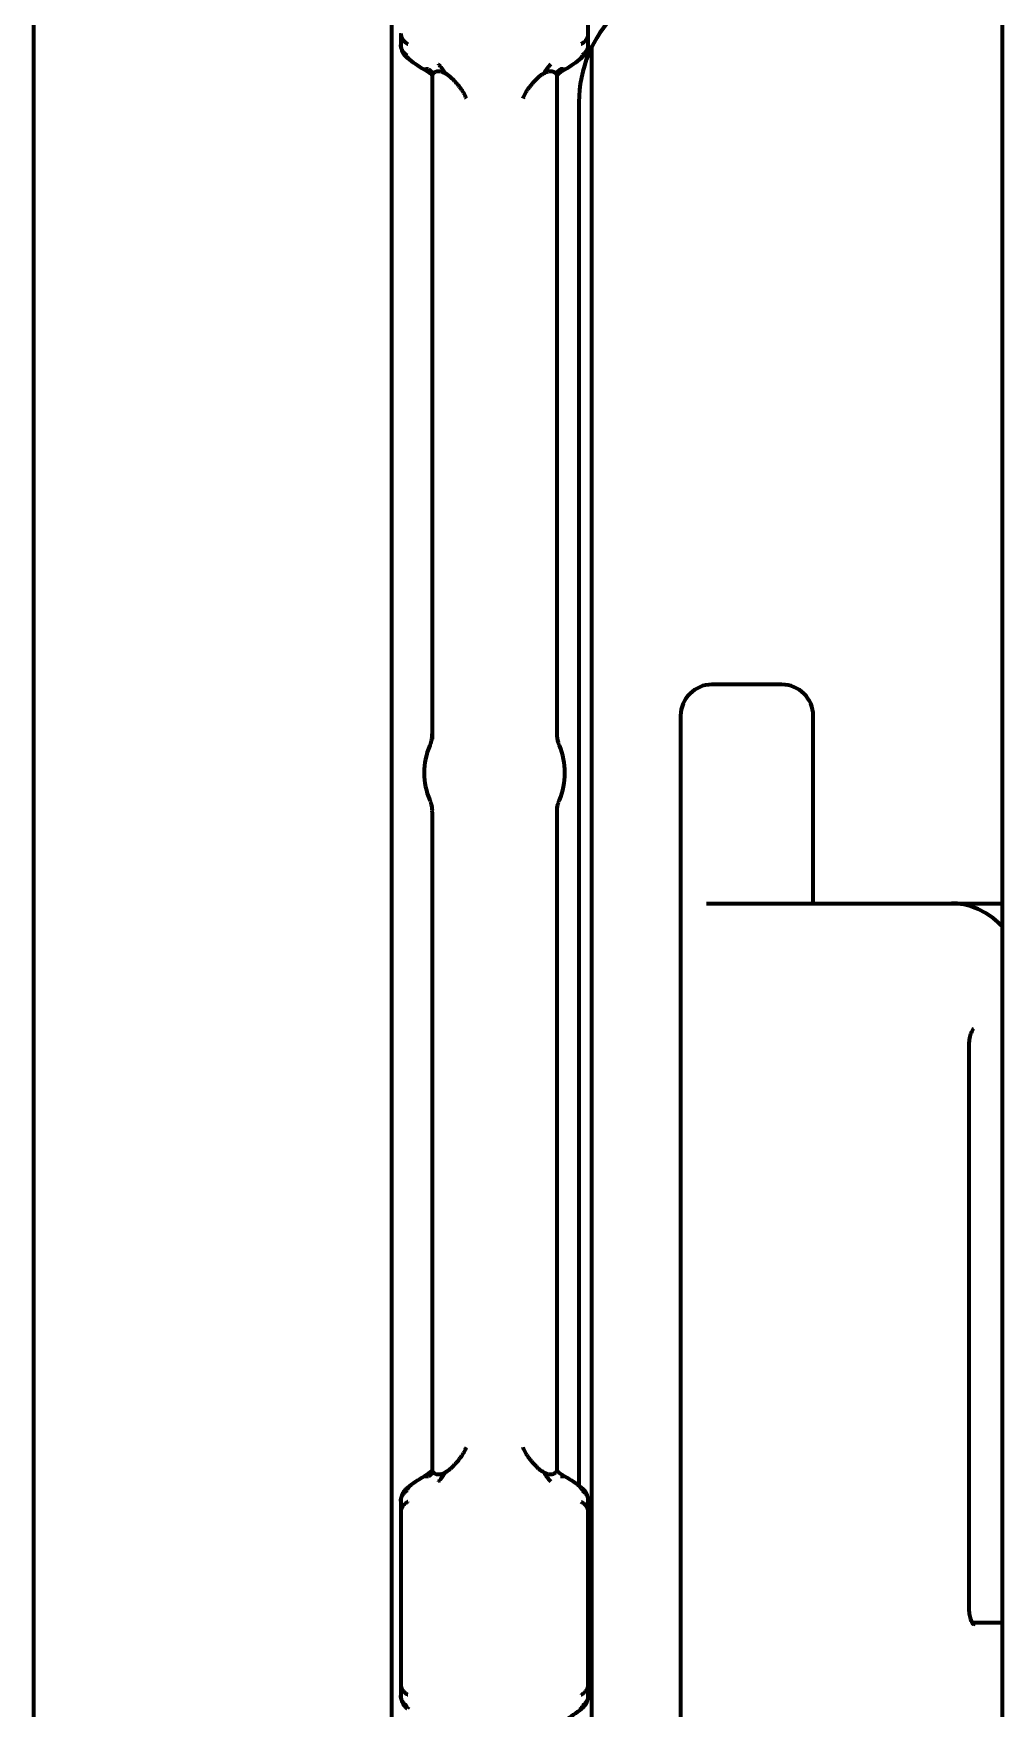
# Model space of a CAD drawing. Header units: inches. Extents: x -2405 to 7588, y 441 to 5654.
# Drawn here: x 5052.8 to 5083.8, y 2587.8 to 2641.4 of the extents above; entities that cross this region are included whole.
import ezdxf

# ---------------------------------------------------------------- set-up
doc = ezdxf.new("R2010")
doc.units = ezdxf.units.IN

msp = doc.modelspace()

# ---------------------------------------------------------------- linework, layer by layer
at = {"linetype": 'Continuous', "lineweight": 70}
for p, q in [((5052.807, 4100.528), (5052.807, 2435.328)), ((5083.807, 2461.128), (5083.807, 4099.128)), ((5064.257, 2701.878), (5064.257, 2531.528)), ((5070.557, 2641.352), (5070.557, 2646.854)), ((5070.666, 2585.978), (5070.666, 2640.924)), ((5064.803, 2640.632), (5064.761, 2640.578)), ((5070.354, 2640.578), (5070.311, 2640.632)), ((5065.557, 2640.023), (5065.557, 2618.778)), ((5069.557, 2618.954), (5069.557, 2640.024)), ((5070.257, 2639.157), (5070.257, 2594.903)), ((5074.942, 2620.528), (5074.511, 2620.528)), ((5076.753, 2620.528), (5074.942, 2620.528)), ((5073.511, 2619.528), (5073.511, 2520.629)), ((5077.753, 2613.528), (5077.753, 2619.528)), ((5069.631, 2618.576), (5069.632, 2618.574)), ((5065.484, 2616.83), (5065.483, 2616.832)), ((5069.557, 2595.382), (5069.557, 2616.627)), ((5065.557, 2616.452), (5065.557, 2595.382)), ((5074.338, 2613.528), (5075.48, 2613.528)), ((5075.48, 2613.528), (5082.172, 2613.528)), ((5082.172, 2613.528), (5083.808, 2613.528)), ((5082.738, 2591.028), (5082.738, 2608.956)), ((5065.443, 2595.197), (5065.307, 2595.2)), ((5069.807, 2595.2), (5069.672, 2595.197)), ((5069.71, 2595.261), (5069.728, 2595.249)), ((5069.806, 2595.201), (5069.807, 2595.2)), ((5064.761, 2594.828), (5064.803, 2594.774)), ((5070.311, 2594.774), (5070.354, 2594.828)), ((5064.557, 2594.054), (5064.557, 2588.552)), ((5070.557, 2588.552), (5070.557, 2594.054)), ((5082.879, 2590.528), (5083.807, 2590.528)), ((5064.803, 2587.832), (5064.761, 2587.778)), ((5070.354, 2587.778), (5070.311, 2587.832))]:
    msp.add_line(p, q, dxfattribs=at)
for centre, radius, start, end in [((5074.257, 2639.157), 4, 135, 180), ((5067.557, 2644.103), 4.5, 231.5776, 240.0016), ((5067.557, 2644.103), 4.5, 299.9984, 308.4327), ((5074.511, 2619.528), 1, 90, 180), ((5076.753, 2619.528), 1, 0, 90), ((5067.557, 2617.703), 2.25, 157.2326, 202.7674), ((5067.557, 2617.703), 2.25, 337.2326, 22.7674), ((5067.557, 2591.303), 4.5, 119.9984, 128.4325), ((5067.557, 2591.303), 4.5, 51.5776, 60.0016), ((5067.557, 2591.303), 4.5, 299.9984, 308.4327)]:
    msp.add_arc(centre, radius, start, end, dxfattribs=at)
for centre, major_axis, ratio, start_param, end_param in [((5070.545, 2638.921), (1.342, 0.629), 0.999709, 1.654927, 1.870031), ((5070.045, 2640.971), (0.312, -0.391), 0.212305, 6.28287, 6.78362), ((5082.195, 2608.528), (0, 5), 0.615661, 5.73191, 6.175284), ((5065.07, 2594.435), (-0.312, 0.391), 0.212309, 6.282867, 6.783617), ((5070.045, 2588.171), (0.312, -0.391), 0.212305, 6.282869, 6.783619)]:
    msp.add_ellipse(centre, major_axis=major_axis, ratio=ratio, start_param=start_param, end_param=end_param, dxfattribs=at)
for points, knots in [([(5064.557, 2641.352), (5064.557, 2641.349), (5064.557, 2641.344), (5064.558, 2641.335), (5064.558, 2641.327), (5064.559, 2641.319), (5064.56, 2641.311), (5064.561, 2641.303), (5064.563, 2641.295), (5064.564, 2641.288), (5064.566, 2641.28), (5064.568, 2641.273), (5064.569, 2641.266), (5064.571, 2641.259), (5064.574, 2641.252), (5064.576, 2641.246), (5064.578, 2641.239), (5064.581, 2641.233), (5064.583, 2641.227), (5064.586, 2641.221), (5064.588, 2641.215), (5064.591, 2641.21), (5064.594, 2641.204), (5064.597, 2641.199), (5064.599, 2641.194), (5064.602, 2641.189), (5064.605, 2641.184), (5064.608, 2641.179), (5064.611, 2641.175), (5064.613, 2641.17), (5064.619, 2641.162), (5064.628, 2641.149), (5064.641, 2641.133), (5064.654, 2641.118), (5064.669, 2641.103), (5064.683, 2641.089), (5064.699, 2641.076), (5064.715, 2641.063), (5064.731, 2641.051), (5064.747, 2641.04), (5064.764, 2641.03), (5064.776, 2641.023), (5064.782, 2641.02)], [0, 0, 0, 0, 0.022174, 0.043992, 0.065454, 0.086559, 0.107306, 0.127694, 0.147722, 0.167391, 0.186699, 0.205647, 0.224234, 0.24246, 0.260326, 0.277831, 0.294976, 0.31176, 0.328185, 0.34425, 0.359956, 0.375304, 0.390294, 0.404926, 0.419202, 0.433122, 0.446686, 0.459896, 0.472753, 0.485256, 0.497408, 0.546852, 0.59552, 0.643418, 0.690552, 0.736929, 0.782561, 0.827458, 0.871635, 0.915106, 0.957888, 1, 1, 1, 1]), ([(5070.333, 2641.02), (5070.336, 2641.022), (5070.343, 2641.025), (5070.352, 2641.031), (5070.361, 2641.037), (5070.371, 2641.042), (5070.38, 2641.049), (5070.389, 2641.055), (5070.398, 2641.061), (5070.406, 2641.068), (5070.415, 2641.075), (5070.424, 2641.082), (5070.432, 2641.09), (5070.44, 2641.097), (5070.448, 2641.105), (5070.456, 2641.113), (5070.464, 2641.122), (5070.471, 2641.13), (5070.478, 2641.139), (5070.485, 2641.148), (5070.492, 2641.157), (5070.498, 2641.166), (5070.505, 2641.175), (5070.51, 2641.185), (5070.516, 2641.195), (5070.522, 2641.206), (5070.527, 2641.218), (5070.533, 2641.23), (5070.538, 2641.243), (5070.542, 2641.256), (5070.547, 2641.271), (5070.55, 2641.286), (5070.553, 2641.301), (5070.555, 2641.318), (5070.557, 2641.335), (5070.557, 2641.346), (5070.557, 2641.352)], [0, 0, 0, 0, 0.023097, 0.046394, 0.069896, 0.093606, 0.117525, 0.141657, 0.166005, 0.190571, 0.215358, 0.240367, 0.265601, 0.291061, 0.31675, 0.342669, 0.36882, 0.395202, 0.421819, 0.44867, 0.475756, 0.503078, 0.528611, 0.555658, 0.584225, 0.614319, 0.645946, 0.679112, 0.713819, 0.750071, 0.78787, 0.827215, 0.868105, 0.910537, 0.954504, 1, 1, 1, 1]), ([(5064.757, 2640.659), (5064.754, 2640.661), (5064.748, 2640.664), (5064.739, 2640.671), (5064.731, 2640.677), (5064.722, 2640.684), (5064.713, 2640.69), (5064.705, 2640.698), (5064.696, 2640.705), (5064.688, 2640.712), (5064.68, 2640.72), (5064.672, 2640.728), (5064.664, 2640.736), (5064.657, 2640.745), (5064.649, 2640.753), (5064.642, 2640.762), (5064.635, 2640.771), (5064.628, 2640.78), (5064.622, 2640.79), (5064.615, 2640.8), (5064.61, 2640.809), (5064.604, 2640.819), (5064.598, 2640.829), (5064.593, 2640.84), (5064.588, 2640.852), (5064.582, 2640.865), (5064.577, 2640.878), (5064.573, 2640.892), (5064.569, 2640.907), (5064.565, 2640.923), (5064.562, 2640.94), (5064.559, 2640.958), (5064.558, 2640.976), (5064.558, 2640.989), (5064.557, 2640.995)], [0, 0, 0, 0, 0.024357, 0.048944, 0.073762, 0.098813, 0.124098, 0.149619, 0.175376, 0.201373, 0.227608, 0.254085, 0.280803, 0.307763, 0.334968, 0.362416, 0.39011, 0.418048, 0.446233, 0.474664, 0.503342, 0.530297, 0.559114, 0.5898, 0.622358, 0.656793, 0.693106, 0.731302, 0.77138, 0.813343, 0.857189, 0.902916, 0.950521, 1, 1, 1, 1]), ([(5064.557, 2640.995), (5064.557, 2640.991), (5064.558, 2640.984), (5064.558, 2640.973), (5064.558, 2640.963), (5064.559, 2640.953), (5064.56, 2640.943), (5064.561, 2640.933), (5064.562, 2640.924), (5064.564, 2640.914), (5064.565, 2640.905), (5064.567, 2640.897), (5064.568, 2640.888), (5064.57, 2640.88), (5064.572, 2640.872), (5064.574, 2640.864), (5064.576, 2640.857), (5064.578, 2640.85), (5064.58, 2640.843), (5064.582, 2640.836), (5064.584, 2640.83), (5064.586, 2640.824), (5064.588, 2640.818), (5064.59, 2640.812), (5064.592, 2640.807), (5064.594, 2640.802), (5064.596, 2640.797), (5064.598, 2640.792), (5064.6, 2640.788), (5064.602, 2640.783), (5064.603, 2640.779), (5064.605, 2640.776), (5064.607, 2640.772), (5064.608, 2640.769), (5064.613, 2640.759), (5064.622, 2640.742), (5064.634, 2640.719), (5064.648, 2640.698), (5064.663, 2640.678), (5064.678, 2640.659), (5064.693, 2640.641), (5064.709, 2640.623), (5064.725, 2640.608), (5064.742, 2640.593), (5064.753, 2640.583), (5064.759, 2640.579)], [0, 0, 0, 0, 0.022864, 0.045242, 0.067133, 0.088535, 0.109449, 0.129874, 0.149809, 0.169254, 0.188209, 0.206674, 0.224648, 0.242132, 0.259125, 0.275627, 0.291638, 0.307159, 0.322189, 0.336729, 0.350779, 0.364339, 0.37741, 0.389991, 0.402083, 0.413686, 0.4248, 0.435426, 0.445564, 0.455215, 0.464378, 0.473054, 0.481244, 0.488947, 0.496164, 0.551428, 0.605599, 0.65868, 0.71067, 0.761575, 0.811398, 0.860144, 0.907821, 0.954437, 1, 1, 1, 1]), ([(5070.356, 2640.579), (5070.359, 2640.581), (5070.365, 2640.586), (5070.374, 2640.594), (5070.383, 2640.602), (5070.393, 2640.611), (5070.402, 2640.62), (5070.411, 2640.629), (5070.419, 2640.638), (5070.428, 2640.648), (5070.437, 2640.658), (5070.445, 2640.669), (5070.453, 2640.68), (5070.461, 2640.691), (5070.469, 2640.703), (5070.477, 2640.714), (5070.484, 2640.727), (5070.491, 2640.739), (5070.498, 2640.752), (5070.504, 2640.763), (5070.508, 2640.772), (5070.511, 2640.78), (5070.515, 2640.789), (5070.519, 2640.799), (5070.524, 2640.81), (5070.528, 2640.823), (5070.533, 2640.836), (5070.537, 2640.852), (5070.542, 2640.868), (5070.546, 2640.886), (5070.55, 2640.905), (5070.553, 2640.926), (5070.555, 2640.948), (5070.557, 2640.971), (5070.557, 2640.987), (5070.557, 2640.995)], [0, 0, 0, 0, 0.025091, 0.050515, 0.076274, 0.10237, 0.128804, 0.155576, 0.182689, 0.210144, 0.237941, 0.266081, 0.294566, 0.323395, 0.352569, 0.38209, 0.411956, 0.442168, 0.472727, 0.503632, 0.518597, 0.53614, 0.556264, 0.578973, 0.60427, 0.632159, 0.662642, 0.695721, 0.7314, 0.769678, 0.810555, 0.85403, 0.9001, 0.948759, 1, 1, 1, 1]), ([(5070.557, 2640.995), (5070.557, 2640.992), (5070.557, 2640.985), (5070.557, 2640.976), (5070.556, 2640.967), (5070.555, 2640.958), (5070.554, 2640.949), (5070.553, 2640.94), (5070.551, 2640.932), (5070.55, 2640.924), (5070.548, 2640.916), (5070.546, 2640.908), (5070.544, 2640.9), (5070.542, 2640.893), (5070.54, 2640.886), (5070.537, 2640.878), (5070.535, 2640.872), (5070.532, 2640.865), (5070.53, 2640.859), (5070.527, 2640.852), (5070.524, 2640.846), (5070.522, 2640.841), (5070.519, 2640.835), (5070.516, 2640.829), (5070.513, 2640.824), (5070.511, 2640.819), (5070.508, 2640.814), (5070.502, 2640.805), (5070.494, 2640.791), (5070.481, 2640.773), (5070.468, 2640.756), (5070.454, 2640.739), (5070.439, 2640.724), (5070.423, 2640.709), (5070.407, 2640.695), (5070.391, 2640.682), (5070.374, 2640.67), (5070.363, 2640.662), (5070.357, 2640.658)], [0, 0, 0, 0, 0.024704, 0.048963, 0.072775, 0.09614, 0.119058, 0.141527, 0.163547, 0.185119, 0.206242, 0.226916, 0.247141, 0.266917, 0.286244, 0.305122, 0.323552, 0.341533, 0.359067, 0.376153, 0.392792, 0.408985, 0.424731, 0.440032, 0.454887, 0.469298, 0.483266, 0.496789, 0.550956, 0.604254, 0.656687, 0.708259, 0.758975, 0.808843, 0.857869, 0.906064, 0.953438, 1, 1, 1, 1]), ([(5065.443, 2640.209), (5065.431, 2640.208), (5065.409, 2640.208), (5065.383, 2640.207), (5065.362, 2640.206), (5065.345, 2640.206), (5065.331, 2640.205), (5065.322, 2640.205), (5065.314, 2640.205), (5065.309, 2640.205), (5065.308, 2640.206), (5065.307, 2640.206)], [0, 0, 0, 0, 0.111111, 0.222222, 0.333333, 0.444444, 0.555555, 0.666666, 0.777777, 0.888888, 1, 1, 1, 1]), ([(5065.307, 2640.206), (5065.308, 2640.205), (5065.308, 2640.205), (5065.309, 2640.205), (5065.309, 2640.205)], [0, 0, 0, 0, 0.799483, 1, 1, 1, 1]), ([(5069.807, 2640.206), (5069.807, 2640.206), (5069.807, 2640.206), (5069.807, 2640.206), (5069.807, 2640.206), (5069.806, 2640.205), (5069.801, 2640.205), (5069.793, 2640.205), (5069.781, 2640.205), (5069.764, 2640.206), (5069.742, 2640.206), (5069.712, 2640.207), (5069.686, 2640.208), (5069.672, 2640.209), (5069.671, 2640.209), (5069.671, 2640.209)], [0, 0, 0, 0, 0.000001, 0.000001, 0.000001, 0.125, 0.25, 0.375, 0.5, 0.625, 0.749999, 0.874999, 0.999999, 0.999999, 1, 1, 1, 1]), ([(5065.602, 2640.076), (5065.596, 2640.069), (5065.586, 2640.057), (5065.574, 2640.043), (5065.567, 2640.034), (5065.562, 2640.028), (5065.559, 2640.025), (5065.558, 2640.024), (5065.558, 2640.025)], [0, 0, 0, 0, 0.166664, 0.333327, 0.499991, 0.666654, 0.833318, 1, 1, 1, 1]), ([(5065.979, 2640.073), (5065.94, 2640.095), (5065.901, 2640.112), (5065.852, 2640.125), (5065.843, 2640.128), (5065.824, 2640.132), (5065.814, 2640.133), (5065.787, 2640.137), (5065.769, 2640.138), (5065.744, 2640.138), (5065.736, 2640.137), (5065.72, 2640.136), (5065.712, 2640.134), (5065.69, 2640.13), (5065.676, 2640.126), (5065.657, 2640.118), (5065.651, 2640.115), (5065.64, 2640.108), (5065.623, 2640.098), (5065.61, 2640.085), (5065.602, 2640.076)], [0, 0, 0, 0, 0.25, 0.25, 0.3125, 0.3125, 0.375, 0.375, 0.5, 0.5, 0.5625, 0.5625, 0.625, 0.625, 0.75, 0.75, 0.8125, 0.8125, 0.875, 1, 1, 1, 1]), ([(5069.513, 2640.076), (5069.497, 2640.095), (5069.477, 2640.11), (5069.445, 2640.123), (5069.438, 2640.125), (5069.425, 2640.13), (5069.417, 2640.131), (5069.395, 2640.136), (5069.38, 2640.138), (5069.354, 2640.138), (5069.346, 2640.138), (5069.328, 2640.137), (5069.319, 2640.136), (5069.291, 2640.132), (5069.272, 2640.128), (5069.244, 2640.12), (5069.234, 2640.117), (5069.214, 2640.11), (5069.204, 2640.106), (5069.175, 2640.094), (5069.155, 2640.084), (5069.136, 2640.073)], [0, 0, 0, 0, 0.25, 0.25, 0.3125, 0.3125, 0.375, 0.375, 0.5, 0.5, 0.5625, 0.5625, 0.625, 0.625, 0.75, 0.75, 0.8125, 0.8125, 0.875, 0.875, 1, 1, 1, 1]), ([(5065.554, 2618.954), (5065.555, 2618.922), (5065.555, 2618.846), (5065.536, 2618.739), (5065.511, 2618.649), (5065.493, 2618.6), (5065.484, 2618.577), (5065.482, 2618.572), (5065.481, 2618.57), (5065.481, 2618.569), (5065.48, 2618.568), (5065.48, 2618.567), (5065.48, 2618.568), (5065.482, 2618.572), (5065.483, 2618.574)], [0, 0, 0, 0, 0.192641, 0.46939, 0.660242, 0.766372, 0.796104, 0.80381, 0.809134, 0.815266, 0.825483, 0.848577, 0.923342, 1, 1, 1, 1]), ([(5069.631, 2618.576), (5069.631, 2618.577), (5069.619, 2618.607), (5069.575, 2618.732), (5069.558, 2618.856), (5069.559, 2618.954)], [0, 0, 0, 0, 0.009299, 0.261296, 1, 1, 1, 1]), ([(5065.484, 2616.83), (5065.484, 2616.829), (5065.495, 2616.801), (5065.533, 2616.69), (5065.563, 2616.564), (5065.555, 2616.468), (5065.553, 2616.453)], [0, 0, 0, 0, 0.009262, 0.246774, 0.884162, 1, 1, 1, 1]), ([(5069.561, 2616.452), (5069.559, 2616.484), (5069.559, 2616.561), (5069.578, 2616.667), (5069.604, 2616.757), (5069.622, 2616.806), (5069.631, 2616.829), (5069.633, 2616.834), (5069.634, 2616.836), (5069.634, 2616.837), (5069.634, 2616.838), (5069.635, 2616.839), (5069.634, 2616.837), (5069.633, 2616.834), (5069.632, 2616.831)], [0, 0, 0, 0, 0.19515, 0.471223, 0.661372, 0.766871, 0.796207, 0.803852, 0.809156, 0.815293, 0.825547, 0.848804, 0.924385, 1, 1, 1, 1]), ([(5082.738, 2608.956), (5082.739, 2609.032), (5082.749, 2609.174), (5082.795, 2609.358), (5082.85, 2609.481), (5082.881, 2609.522), (5082.885, 2609.526), (5082.885, 2609.526)], [0, 0, 0, 0, 0.239211, 0.484995, 0.690866, 0.916598, 1, 1, 1, 1]), ([(5065.558, 2595.382), (5065.558, 2595.381), (5065.563, 2595.376), (5065.574, 2595.363), (5065.579, 2595.358), (5065.589, 2595.345), (5065.595, 2595.338), (5065.602, 2595.33)], [0, 0, 0, 0, 0.5, 0.5, 0.75, 0.75, 1, 1, 1, 1]), ([(5065.602, 2595.33), (5065.618, 2595.311), (5065.638, 2595.296), (5065.67, 2595.283), (5065.676, 2595.28), (5065.69, 2595.276), (5065.697, 2595.274), (5065.719, 2595.27), (5065.735, 2595.268), (5065.76, 2595.268), (5065.769, 2595.268), (5065.787, 2595.269), (5065.796, 2595.27), (5065.823, 2595.274), (5065.842, 2595.278), (5065.871, 2595.286), (5065.881, 2595.289), (5065.9, 2595.296), (5065.91, 2595.299), (5065.94, 2595.312), (5065.959, 2595.321), (5065.979, 2595.332)], [0, 0, 0, 0, 0.25, 0.25, 0.3125, 0.3125, 0.375, 0.375, 0.5, 0.5, 0.5625, 0.5625, 0.625, 0.625, 0.75, 0.75, 0.8125, 0.8125, 0.875, 0.875, 1, 1, 1, 1]), ([(5069.136, 2595.332), (5069.175, 2595.311), (5069.214, 2595.294), (5069.262, 2595.28), (5069.272, 2595.278), (5069.291, 2595.274), (5069.3, 2595.272), (5069.328, 2595.269), (5069.345, 2595.268), (5069.371, 2595.268), (5069.379, 2595.269), (5069.395, 2595.27), (5069.403, 2595.271), (5069.425, 2595.276), (5069.438, 2595.28), (5069.457, 2595.288), (5069.464, 2595.291), (5069.475, 2595.298), (5069.491, 2595.308), (5069.505, 2595.32), (5069.513, 2595.33)], [0, 0, 0, 0, 0.25, 0.25, 0.3125, 0.3125, 0.375, 0.375, 0.5, 0.5, 0.5625, 0.5625, 0.625, 0.625, 0.75, 0.75, 0.8125, 0.8125, 0.875, 1, 1, 1, 1]), ([(5069.513, 2595.33), (5069.526, 2595.347), (5069.537, 2595.36), (5069.547, 2595.371), (5069.549, 2595.373), (5069.552, 2595.376), (5069.553, 2595.377), (5069.555, 2595.38), (5069.556, 2595.38), (5069.557, 2595.382), (5069.557, 2595.382)], [0, 0, 0, 0, 0.5, 0.5, 0.625, 0.625, 0.75, 0.75, 0.875, 1, 1, 1, 1]), ([(5069.558, 2595.381), (5069.568, 2595.372), (5069.577, 2595.364), (5069.597, 2595.348), (5069.607, 2595.339), (5069.636, 2595.315), (5069.656, 2595.3), (5069.718, 2595.255), (5069.761, 2595.227), (5069.805, 2595.201)], [0, 0, 0, 0, 0.125, 0.125, 0.25, 0.25, 0.5, 0.5, 1, 1, 1, 1]), ([(5064.759, 2594.827), (5064.756, 2594.825), (5064.75, 2594.82), (5064.74, 2594.812), (5064.731, 2594.803), (5064.722, 2594.795), (5064.713, 2594.786), (5064.704, 2594.777), (5064.695, 2594.767), (5064.687, 2594.758), (5064.678, 2594.747), (5064.67, 2594.737), (5064.661, 2594.726), (5064.653, 2594.715), (5064.645, 2594.703), (5064.638, 2594.691), (5064.63, 2594.679), (5064.623, 2594.667), (5064.616, 2594.654), (5064.611, 2594.643), (5064.607, 2594.634), (5064.603, 2594.626), (5064.599, 2594.617), (5064.595, 2594.607), (5064.591, 2594.596), (5064.586, 2594.583), (5064.582, 2594.569), (5064.577, 2594.554), (5064.573, 2594.538), (5064.569, 2594.52), (5064.565, 2594.501), (5064.562, 2594.48), (5064.559, 2594.458), (5064.558, 2594.435), (5064.558, 2594.419), (5064.557, 2594.411)], [0, 0, 0, 0, 0.02509, 0.050514, 0.076273, 0.102369, 0.128802, 0.155575, 0.182688, 0.210142, 0.237939, 0.266079, 0.294563, 0.323392, 0.352567, 0.382087, 0.411953, 0.442166, 0.472724, 0.503629, 0.518587, 0.536124, 0.556243, 0.578949, 0.604243, 0.63213, 0.662612, 0.695692, 0.731371, 0.769651, 0.810532, 0.854011, 0.900086, 0.948752, 1, 1, 1, 1]), ([(5064.557, 2594.411), (5064.557, 2594.414), (5064.558, 2594.42), (5064.558, 2594.43), (5064.559, 2594.439), (5064.559, 2594.448), (5064.56, 2594.457), (5064.562, 2594.465), (5064.563, 2594.474), (5064.565, 2594.482), (5064.567, 2594.49), (5064.568, 2594.498), (5064.571, 2594.506), (5064.573, 2594.513), (5064.575, 2594.52), (5064.577, 2594.527), (5064.58, 2594.534), (5064.582, 2594.541), (5064.585, 2594.547), (5064.588, 2594.553), (5064.59, 2594.559), (5064.593, 2594.565), (5064.596, 2594.571), (5064.598, 2594.576), (5064.601, 2594.582), (5064.604, 2594.587), (5064.607, 2594.592), (5064.612, 2594.601), (5064.621, 2594.615), (5064.634, 2594.633), (5064.647, 2594.65), (5064.661, 2594.666), (5064.676, 2594.682), (5064.691, 2594.697), (5064.707, 2594.71), (5064.723, 2594.724), (5064.74, 2594.736), (5064.752, 2594.744), (5064.757, 2594.747)], [0, 0, 0, 0, 0.024704, 0.048961, 0.072773, 0.096137, 0.119054, 0.141523, 0.163543, 0.185114, 0.206237, 0.226911, 0.247136, 0.266912, 0.286239, 0.305117, 0.323547, 0.341529, 0.359063, 0.37615, 0.39279, 0.408983, 0.42473, 0.440032, 0.454888, 0.4693, 0.483268, 0.496793, 0.550959, 0.604257, 0.65669, 0.708261, 0.758977, 0.808844, 0.85787, 0.906065, 0.953438, 1, 1, 1, 1]), ([(5070.557, 2594.411), (5070.557, 2594.415), (5070.557, 2594.422), (5070.557, 2594.433), (5070.556, 2594.443), (5070.555, 2594.453), (5070.555, 2594.463), (5070.554, 2594.473), (5070.552, 2594.482), (5070.551, 2594.492), (5070.549, 2594.5), (5070.548, 2594.509), (5070.546, 2594.518), (5070.545, 2594.526), (5070.543, 2594.534), (5070.541, 2594.541), (5070.539, 2594.549), (5070.537, 2594.556), (5070.535, 2594.563), (5070.533, 2594.569), (5070.531, 2594.576), (5070.529, 2594.582), (5070.527, 2594.588), (5070.525, 2594.594), (5070.523, 2594.599), (5070.521, 2594.604), (5070.519, 2594.609), (5070.517, 2594.614), (5070.515, 2594.618), (5070.513, 2594.623), (5070.511, 2594.627), (5070.509, 2594.63), (5070.508, 2594.634), (5070.506, 2594.637), (5070.501, 2594.647), (5070.493, 2594.664), (5070.48, 2594.686), (5070.466, 2594.708), (5070.452, 2594.728), (5070.437, 2594.747), (5070.421, 2594.765), (5070.406, 2594.782), (5070.389, 2594.798), (5070.373, 2594.813), (5070.361, 2594.823), (5070.356, 2594.827)], [0, 0, 0, 0, 0.022872, 0.045257, 0.067154, 0.088562, 0.109482, 0.129912, 0.149852, 0.169301, 0.18826, 0.206728, 0.224705, 0.242191, 0.259186, 0.275689, 0.291702, 0.307223, 0.322254, 0.336793, 0.350842, 0.364401, 0.37747, 0.390049, 0.402138, 0.413738, 0.424848, 0.43547, 0.445604, 0.45525, 0.464408, 0.473078, 0.481261, 0.488957, 0.496167, 0.551431, 0.605603, 0.658683, 0.710673, 0.761578, 0.8114, 0.860146, 0.907823, 0.954438, 1, 1, 1, 1]), ([(5070.357, 2594.747), (5070.36, 2594.745), (5070.366, 2594.741), (5070.375, 2594.735), (5070.384, 2594.729), (5070.393, 2594.722), (5070.401, 2594.715), (5070.41, 2594.708), (5070.418, 2594.701), (5070.426, 2594.694), (5070.435, 2594.686), (5070.442, 2594.678), (5070.45, 2594.67), (5070.458, 2594.661), (5070.465, 2594.653), (5070.472, 2594.644), (5070.479, 2594.635), (5070.486, 2594.626), (5070.493, 2594.616), (5070.499, 2594.606), (5070.505, 2594.597), (5070.511, 2594.587), (5070.516, 2594.577), (5070.522, 2594.566), (5070.527, 2594.554), (5070.532, 2594.541), (5070.537, 2594.528), (5070.542, 2594.514), (5070.546, 2594.498), (5070.55, 2594.483), (5070.553, 2594.466), (5070.555, 2594.448), (5070.557, 2594.43), (5070.557, 2594.417), (5070.557, 2594.411)], [0, 0, 0, 0, 0.024358, 0.048945, 0.073764, 0.098815, 0.124101, 0.149622, 0.17538, 0.201377, 0.227613, 0.25409, 0.280809, 0.30777, 0.334974, 0.362423, 0.390117, 0.418056, 0.446241, 0.474673, 0.503351, 0.530314, 0.559139, 0.58983, 0.622392, 0.656829, 0.693144, 0.731338, 0.771415, 0.813373, 0.857214, 0.902934, 0.950531, 1, 1, 1, 1]), ([(5064.782, 2594.386), (5064.778, 2594.384), (5064.772, 2594.38), (5064.763, 2594.375), (5064.753, 2594.369), (5064.744, 2594.363), (5064.735, 2594.357), (5064.726, 2594.351), (5064.717, 2594.345), (5064.708, 2594.338), (5064.7, 2594.331), (5064.691, 2594.324), (5064.683, 2594.316), (5064.675, 2594.309), (5064.667, 2594.301), (5064.659, 2594.293), (5064.651, 2594.284), (5064.644, 2594.276), (5064.636, 2594.267), (5064.629, 2594.258), (5064.623, 2594.249), (5064.616, 2594.24), (5064.61, 2594.231), (5064.604, 2594.221), (5064.599, 2594.211), (5064.593, 2594.2), (5064.587, 2594.189), (5064.582, 2594.176), (5064.577, 2594.163), (5064.572, 2594.15), (5064.568, 2594.135), (5064.564, 2594.12), (5064.561, 2594.104), (5064.559, 2594.088), (5064.558, 2594.071), (5064.557, 2594.059), (5064.557, 2594.054)], [0, 0, 0, 0, 0.023051, 0.046302, 0.069757, 0.093418, 0.117289, 0.141371, 0.165669, 0.190183, 0.214918, 0.239874, 0.265054, 0.290459, 0.316093, 0.341955, 0.368048, 0.394372, 0.420929, 0.44772, 0.474745, 0.502005, 0.527594, 0.554699, 0.583327, 0.613486, 0.645182, 0.678419, 0.713201, 0.749531, 0.787411, 0.826841, 0.86782, 0.910343, 0.954406, 1, 1, 1, 1]), ([(5070.557, 2594.054), (5070.557, 2594.056), (5070.557, 2594.062), (5070.557, 2594.071), (5070.556, 2594.079), (5070.555, 2594.087), (5070.555, 2594.095), (5070.553, 2594.103), (5070.552, 2594.111), (5070.551, 2594.118), (5070.549, 2594.125), (5070.547, 2594.133), (5070.545, 2594.14), (5070.543, 2594.147), (5070.541, 2594.153), (5070.539, 2594.16), (5070.536, 2594.166), (5070.534, 2594.173), (5070.531, 2594.179), (5070.529, 2594.185), (5070.526, 2594.19), (5070.524, 2594.196), (5070.521, 2594.201), (5070.518, 2594.207), (5070.515, 2594.212), (5070.513, 2594.217), (5070.51, 2594.222), (5070.507, 2594.226), (5070.504, 2594.231), (5070.501, 2594.235), (5070.496, 2594.244), (5070.487, 2594.256), (5070.474, 2594.273), (5070.46, 2594.288), (5070.446, 2594.303), (5070.431, 2594.317), (5070.416, 2594.33), (5070.4, 2594.343), (5070.384, 2594.354), (5070.367, 2594.366), (5070.35, 2594.376), (5070.339, 2594.383), (5070.333, 2594.386)], [0, 0, 0, 0, 0.022146, 0.043937, 0.065372, 0.086451, 0.107171, 0.127534, 0.147537, 0.167181, 0.186465, 0.205389, 0.223953, 0.242157, 0.26, 0.277483, 0.294606, 0.31137, 0.327774, 0.343819, 0.359506, 0.374834, 0.389805, 0.404419, 0.418677, 0.43258, 0.446127, 0.459321, 0.472161, 0.484649, 0.496785, 0.546297, 0.595031, 0.642992, 0.690187, 0.736623, 0.782311, 0.827262, 0.871491, 0.915012, 0.957842, 1, 1, 1, 1]), ([(5082.884, 2590.458), (5082.885, 2590.458), (5082.883, 2590.46), (5082.857, 2590.491), (5082.806, 2590.596), (5082.76, 2590.757), (5082.741, 2590.911), (5082.738, 2591.004), (5082.738, 2591.028)], [0, 0, 0, 0, 0.064595, 0.272965, 0.480399, 0.692617, 0.92171, 1, 1, 1, 1]), ([(5064.557, 2588.552), (5064.557, 2588.549), (5064.557, 2588.544), (5064.558, 2588.535), (5064.558, 2588.527), (5064.559, 2588.519), (5064.56, 2588.511), (5064.561, 2588.503), (5064.563, 2588.495), (5064.564, 2588.488), (5064.566, 2588.48), (5064.568, 2588.473), (5064.569, 2588.466), (5064.571, 2588.459), (5064.574, 2588.452), (5064.576, 2588.446), (5064.578, 2588.439), (5064.581, 2588.433), (5064.583, 2588.427), (5064.586, 2588.421), (5064.588, 2588.415), (5064.591, 2588.41), (5064.594, 2588.404), (5064.597, 2588.399), (5064.599, 2588.394), (5064.602, 2588.389), (5064.605, 2588.384), (5064.608, 2588.379), (5064.611, 2588.375), (5064.613, 2588.37), (5064.619, 2588.362), (5064.628, 2588.349), (5064.641, 2588.333), (5064.654, 2588.318), (5064.669, 2588.303), (5064.683, 2588.289), (5064.699, 2588.276), (5064.715, 2588.263), (5064.731, 2588.251), (5064.747, 2588.24), (5064.764, 2588.23), (5064.776, 2588.223), (5064.782, 2588.22)], [0, 0, 0, 0, 0.022173, 0.043991, 0.065453, 0.086557, 0.107303, 0.127691, 0.147719, 0.167387, 0.186695, 0.205643, 0.22423, 0.242456, 0.260322, 0.277827, 0.294972, 0.311756, 0.328181, 0.344246, 0.359953, 0.375301, 0.390291, 0.404923, 0.4192, 0.43312, 0.446685, 0.459895, 0.472752, 0.485256, 0.497408, 0.546852, 0.595521, 0.643418, 0.690552, 0.736929, 0.78256, 0.827458, 0.871634, 0.915106, 0.957888, 1, 1, 1, 1]), ([(5070.333, 2588.22), (5070.336, 2588.222), (5070.343, 2588.225), (5070.352, 2588.231), (5070.361, 2588.237), (5070.371, 2588.242), (5070.38, 2588.249), (5070.389, 2588.255), (5070.398, 2588.261), (5070.406, 2588.268), (5070.415, 2588.275), (5070.424, 2588.282), (5070.432, 2588.29), (5070.44, 2588.297), (5070.448, 2588.305), (5070.456, 2588.313), (5070.464, 2588.322), (5070.471, 2588.33), (5070.478, 2588.339), (5070.485, 2588.348), (5070.492, 2588.357), (5070.498, 2588.366), (5070.505, 2588.375), (5070.51, 2588.385), (5070.516, 2588.395), (5070.522, 2588.406), (5070.527, 2588.418), (5070.533, 2588.43), (5070.538, 2588.443), (5070.542, 2588.456), (5070.547, 2588.471), (5070.55, 2588.486), (5070.553, 2588.501), (5070.555, 2588.518), (5070.557, 2588.535), (5070.557, 2588.546), (5070.557, 2588.552)], [0, 0, 0, 0, 0.023097, 0.046394, 0.069896, 0.093605, 0.117525, 0.141657, 0.166005, 0.190571, 0.215357, 0.240367, 0.265601, 0.291061, 0.31675, 0.342669, 0.36882, 0.395202, 0.421819, 0.44867, 0.475757, 0.503079, 0.528612, 0.55566, 0.584227, 0.614322, 0.645949, 0.679115, 0.713822, 0.750074, 0.787873, 0.827217, 0.868107, 0.910538, 0.954505, 1, 1, 1, 1]), ([(5064.757, 2587.859), (5064.754, 2587.861), (5064.748, 2587.864), (5064.739, 2587.871), (5064.731, 2587.877), (5064.722, 2587.884), (5064.713, 2587.89), (5064.705, 2587.898), (5064.696, 2587.905), (5064.688, 2587.912), (5064.68, 2587.92), (5064.672, 2587.928), (5064.664, 2587.936), (5064.657, 2587.945), (5064.649, 2587.953), (5064.642, 2587.962), (5064.635, 2587.971), (5064.628, 2587.98), (5064.622, 2587.99), (5064.615, 2588), (5064.61, 2588.009), (5064.604, 2588.019), (5064.598, 2588.029), (5064.593, 2588.04), (5064.588, 2588.052), (5064.582, 2588.065), (5064.577, 2588.078), (5064.573, 2588.092), (5064.569, 2588.107), (5064.565, 2588.123), (5064.562, 2588.14), (5064.559, 2588.158), (5064.558, 2588.176), (5064.558, 2588.188), (5064.557, 2588.195)], [0, 0, 0, 0, 0.024357, 0.048944, 0.073762, 0.098812, 0.124097, 0.149618, 0.175376, 0.201372, 0.227608, 0.254084, 0.280802, 0.307763, 0.334967, 0.362415, 0.390108, 0.418047, 0.446232, 0.474663, 0.503341, 0.530292, 0.559107, 0.58979, 0.622347, 0.65678, 0.693093, 0.731289, 0.771368, 0.813332, 0.857179, 0.902909, 0.950518, 1, 1, 1, 1]), ([(5064.557, 2588.195), (5064.557, 2588.191), (5064.558, 2588.184), (5064.558, 2588.173), (5064.558, 2588.163), (5064.559, 2588.153), (5064.56, 2588.143), (5064.561, 2588.133), (5064.562, 2588.124), (5064.564, 2588.114), (5064.565, 2588.105), (5064.567, 2588.097), (5064.568, 2588.088), (5064.57, 2588.08), (5064.572, 2588.072), (5064.574, 2588.064), (5064.576, 2588.057), (5064.578, 2588.05), (5064.58, 2588.043), (5064.582, 2588.036), (5064.584, 2588.03), (5064.586, 2588.024), (5064.588, 2588.018), (5064.59, 2588.012), (5064.592, 2588.007), (5064.594, 2588.002), (5064.596, 2587.997), (5064.598, 2587.992), (5064.6, 2587.988), (5064.602, 2587.983), (5064.603, 2587.979), (5064.605, 2587.976), (5064.607, 2587.972), (5064.608, 2587.969), (5064.613, 2587.959), (5064.622, 2587.942), (5064.634, 2587.919), (5064.648, 2587.898), (5064.663, 2587.878), (5064.678, 2587.859), (5064.693, 2587.841), (5064.709, 2587.823), (5064.725, 2587.808), (5064.742, 2587.793), (5064.753, 2587.783), (5064.759, 2587.779)], [0, 0, 0, 0, 0.022861, 0.045236, 0.067124, 0.088524, 0.109435, 0.129858, 0.149791, 0.169234, 0.188188, 0.206651, 0.224624, 0.242107, 0.259099, 0.2756, 0.291611, 0.307132, 0.322162, 0.336702, 0.350753, 0.364313, 0.377385, 0.389967, 0.40206, 0.413664, 0.42478, 0.435408, 0.445548, 0.455201, 0.464367, 0.473045, 0.481238, 0.488944, 0.496164, 0.551428, 0.605599, 0.65868, 0.71067, 0.761575, 0.811397, 0.860144, 0.907821, 0.954437, 1, 1, 1, 1]), ([(5070.356, 2587.779), (5070.359, 2587.781), (5070.365, 2587.786), (5070.374, 2587.794), (5070.383, 2587.802), (5070.393, 2587.811), (5070.402, 2587.82), (5070.411, 2587.829), (5070.419, 2587.838), (5070.428, 2587.848), (5070.437, 2587.858), (5070.445, 2587.869), (5070.453, 2587.88), (5070.461, 2587.891), (5070.469, 2587.903), (5070.477, 2587.914), (5070.484, 2587.927), (5070.491, 2587.939), (5070.498, 2587.952), (5070.504, 2587.963), (5070.508, 2587.972), (5070.511, 2587.98), (5070.515, 2587.989), (5070.519, 2587.999), (5070.524, 2588.01), (5070.528, 2588.023), (5070.533, 2588.036), (5070.537, 2588.052), (5070.542, 2588.068), (5070.546, 2588.086), (5070.55, 2588.105), (5070.553, 2588.126), (5070.555, 2588.148), (5070.557, 2588.171), (5070.557, 2588.187), (5070.557, 2588.195)], [0, 0, 0, 0, 0.025091, 0.050515, 0.076274, 0.10237, 0.128803, 0.155576, 0.182689, 0.210144, 0.23794, 0.266081, 0.294565, 0.323394, 0.352569, 0.382089, 0.411955, 0.442168, 0.472727, 0.503631, 0.518597, 0.53614, 0.556265, 0.578974, 0.604272, 0.632161, 0.662644, 0.695723, 0.731402, 0.76968, 0.810557, 0.854032, 0.900101, 0.948759, 1, 1, 1, 1]), ([(5070.557, 2588.195), (5070.557, 2588.192), (5070.557, 2588.185), (5070.557, 2588.176), (5070.556, 2588.167), (5070.555, 2588.158), (5070.554, 2588.149), (5070.553, 2588.14), (5070.551, 2588.132), (5070.55, 2588.124), (5070.548, 2588.116), (5070.546, 2588.108), (5070.544, 2588.1), (5070.542, 2588.093), (5070.54, 2588.086), (5070.537, 2588.078), (5070.535, 2588.072), (5070.532, 2588.065), (5070.53, 2588.059), (5070.527, 2588.052), (5070.524, 2588.046), (5070.522, 2588.041), (5070.519, 2588.035), (5070.516, 2588.029), (5070.513, 2588.024), (5070.511, 2588.019), (5070.508, 2588.014), (5070.502, 2588.005), (5070.494, 2587.991), (5070.481, 2587.973), (5070.468, 2587.956), (5070.454, 2587.939), (5070.439, 2587.924), (5070.423, 2587.909), (5070.407, 2587.895), (5070.391, 2587.882), (5070.374, 2587.87), (5070.363, 2587.862), (5070.357, 2587.858)], [0, 0, 0, 0, 0.024705, 0.048964, 0.072776, 0.096141, 0.119058, 0.141528, 0.163548, 0.18512, 0.206243, 0.226917, 0.247142, 0.266918, 0.286245, 0.305124, 0.323553, 0.341535, 0.359068, 0.376155, 0.392794, 0.408986, 0.424732, 0.440033, 0.454888, 0.469299, 0.483266, 0.49679, 0.550956, 0.604255, 0.656687, 0.708259, 0.758975, 0.808843, 0.85787, 0.906065, 0.953438, 1, 1, 1, 1])]:
    msp.add_open_spline(points, degree=3, knots=knots, dxfattribs=at)
for points in [[(5064.557, 2641.352), (5064.557, 2641.231), (5064.557, 2641.112), (5064.557, 2640.995)], [(5070.557, 2640.995), (5070.557, 2641.112), (5070.557, 2641.231), (5070.557, 2641.352)], [(5065.443, 2640.209), (5065.498, 2640.168), (5065.551, 2640.124), (5065.602, 2640.076)], [(5069.353, 2640.367), (5069.273, 2640.282), (5069.2, 2640.183), (5069.136, 2640.074)], [(5069.807, 2640.206), (5069.718, 2640.154), (5069.634, 2640.093), (5069.557, 2640.024)], [(5066.157, 2639.947), (5066.144, 2639.96), (5066.116, 2639.984), (5066.072, 2640.017), (5066.026, 2640.047), (5065.995, 2640.065), (5065.979, 2640.074)], [(5066.657, 2639.272), (5066.647, 2639.296), (5066.624, 2639.347), (5066.582, 2639.428), (5066.529, 2639.517), (5066.463, 2639.613), (5066.38, 2639.718), (5066.281, 2639.828), (5066.201, 2639.907), (5066.157, 2639.947)], [(5068.957, 2639.947), (5068.914, 2639.907), (5068.834, 2639.828), (5068.735, 2639.718), (5068.652, 2639.613), (5068.586, 2639.517), (5068.533, 2639.428), (5068.491, 2639.347), (5068.468, 2639.296), (5068.457, 2639.272)], [(5069.136, 2640.074), (5069.12, 2640.065), (5069.088, 2640.047), (5069.042, 2640.017), (5068.998, 2639.984), (5068.971, 2639.96), (5068.957, 2639.947)], [(5069.557, 2640.025), (5069.557, 2640.024), (5069.556, 2640.025), (5069.553, 2640.028), (5069.548, 2640.034), (5069.54, 2640.043), (5069.529, 2640.057), (5069.519, 2640.069), (5069.513, 2640.076)], [(5082.526, 2613.499), (5082.49, 2613.505), (5082.414, 2613.516), (5082.296, 2613.526), (5082.214, 2613.528), (5082.172, 2613.528)], [(5066.157, 2595.458), (5066.201, 2595.499), (5066.281, 2595.578), (5066.38, 2595.688), (5066.463, 2595.793), (5066.529, 2595.889), (5066.582, 2595.978), (5066.624, 2596.059), (5066.647, 2596.11), (5066.657, 2596.134)], [(5068.457, 2596.134), (5068.468, 2596.11), (5068.491, 2596.059), (5068.533, 2595.978), (5068.586, 2595.889), (5068.652, 2595.793), (5068.735, 2595.688), (5068.834, 2595.578), (5068.914, 2595.499), (5068.957, 2595.458)], [(5065.557, 2595.382), (5065.48, 2595.313), (5065.397, 2595.252), (5065.307, 2595.2)], [(5065.602, 2595.33), (5065.551, 2595.282), (5065.498, 2595.238), (5065.443, 2595.197)], [(5065.979, 2595.332), (5065.995, 2595.341), (5066.026, 2595.359), (5066.072, 2595.389), (5066.116, 2595.422), (5066.144, 2595.446), (5066.157, 2595.458)], [(5068.957, 2595.458), (5068.971, 2595.446), (5068.998, 2595.422), (5069.042, 2595.389), (5069.088, 2595.359), (5069.12, 2595.341), (5069.136, 2595.332)], [(5069.136, 2595.332), (5069.2, 2595.222), (5069.273, 2595.124), (5069.353, 2595.039)], [(5064.557, 2594.411), (5064.557, 2594.294), (5064.557, 2594.175), (5064.557, 2594.054)], [(5070.557, 2594.054), (5070.557, 2594.175), (5070.557, 2594.294), (5070.557, 2594.411)], [(5064.557, 2588.552), (5064.557, 2588.431), (5064.557, 2588.312), (5064.557, 2588.195)], [(5070.557, 2588.195), (5070.557, 2588.312), (5070.557, 2588.431), (5070.557, 2588.552)]]:
    msp.add_open_spline(points, degree=3, dxfattribs=at)
for points, weights in [([(5065.307, 2640.206), (5065.397, 2640.154), (5065.481, 2640.094), (5065.558, 2640.025)], [1.00266270954, 0.999112430153, 0.999112430153, 1.00266270954]), ([(5065.762, 2640.367), (5065.842, 2640.283), (5065.915, 2640.185), (5065.979, 2640.074)], [1.0519813924, 1.03075909864, 1.01603507857, 1.00780933218]), ([(5069.672, 2640.209), (5069.616, 2640.168), (5069.563, 2640.124), (5069.513, 2640.076)], [1.00266264298, 1.00023799031, 0.999469288309, 1.00035653698]), ([(5065.979, 2595.332), (5065.915, 2595.221), (5065.842, 2595.123), (5065.762, 2595.039)], [1.00780933292, 1.0160350794, 1.03075909906, 1.05198139191])]:
    msp.add_rational_spline(points, weights, degree=3, dxfattribs=at)

doc.saveas('drawing.dxf')
